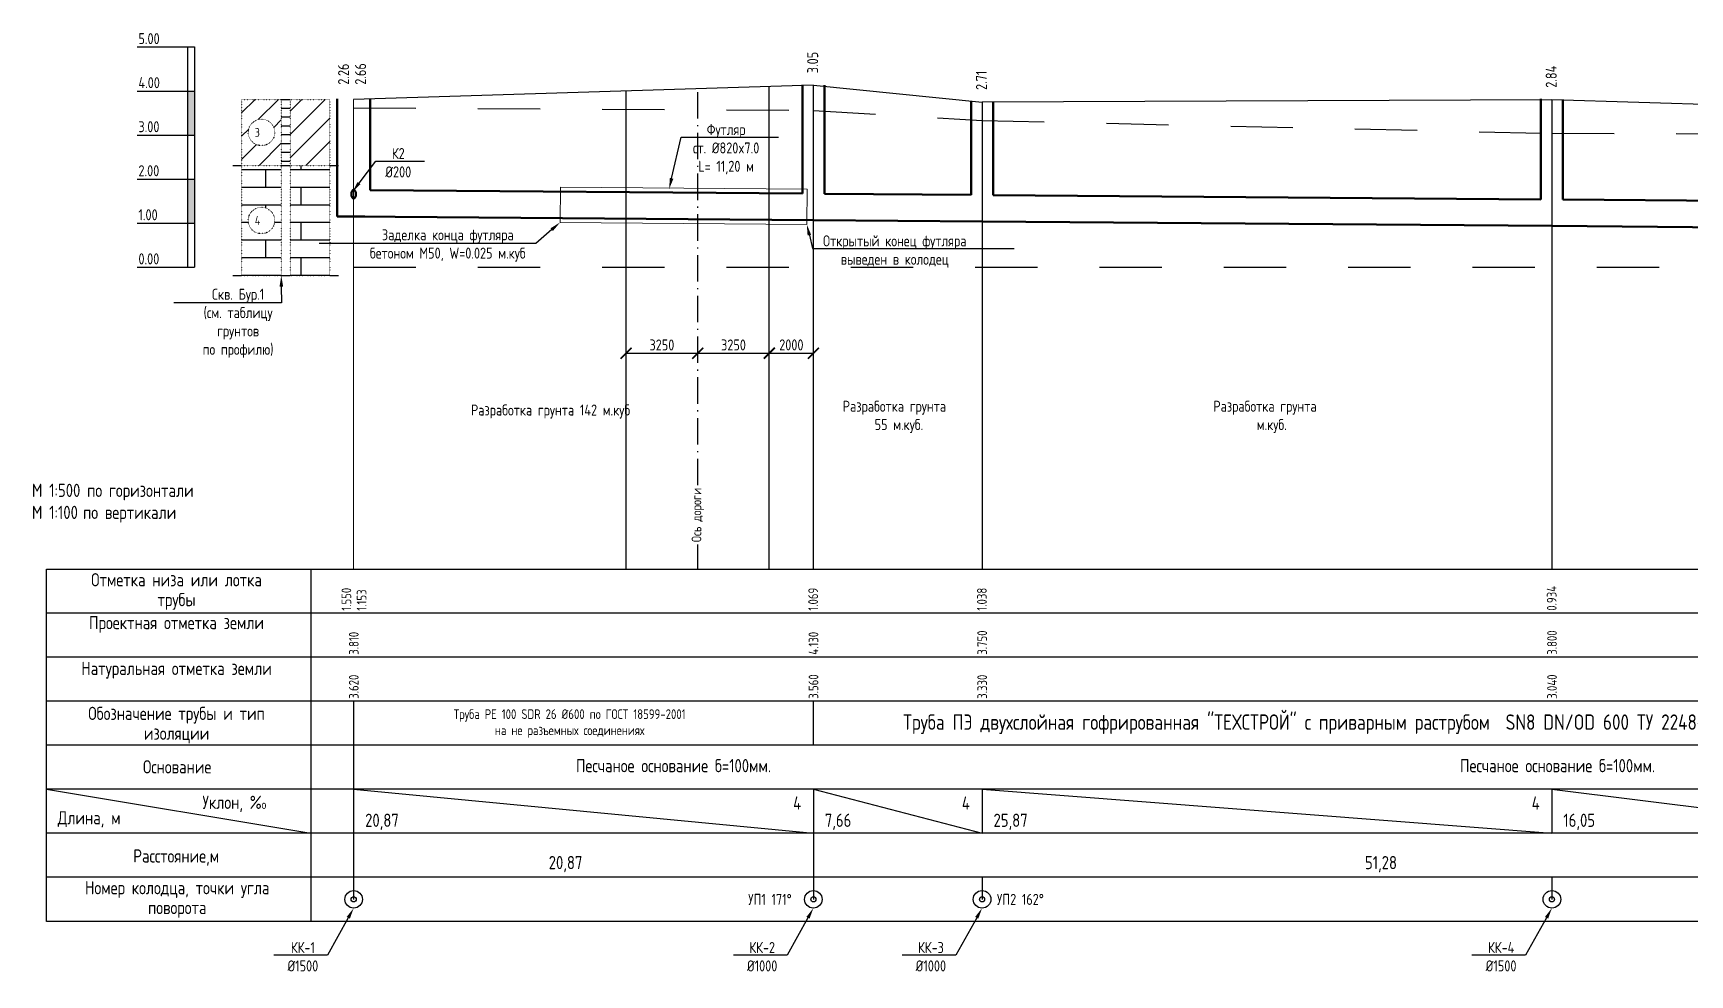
# Model space of a CAD drawing. Header units: millimetres. Extents: x 24859265 to 26550985, y 32092698 to 33532929.
# Drawn here: x 26069149 to 26106757, y 33121910 to 33143292 of the extents above; entities that cross this region are included whole.
import ezdxf
from ezdxf import colors
from ezdxf.entities.mleader import LeaderData, LeaderLine
from ezdxf.math import Vec2, Vec3

# ---------------------------------------------------------------- set-up
doc = ezdxf.new("R2010")
doc.units = ezdxf.units.MM
for name, pattern in [('ACAD_ISO10W100', [18.5, 12, -3, 0.5, -3]), ('L1', [1, 0, 1]), ('L2', [1, 0, 1]), ('Штриховая', [2822.222233, 1411.111116, -1411.111116])]:
    doc.linetypes.add(name, pattern=pattern)
for name, color, linetype in [('Выноски', 7, 'Continuous'), ('Разработка грунта', 8, 'Continuous'), ('Рамка и штамп', 7, 'Continuous')]:
    doc.layers.add(name, color=color, linetype=linetype)
doc.layers.add('Труба профиль', color=7, linetype='Continuous', lineweight=50)
doc.styles.add('GOST 2.304', font='GOST_0.TTF')
doc.styles.get("Standard").update_dxf_attribs({"font": 'arial.ttf'})
doc.dimstyles.new('ISO-25', dxfattribs={"dimtxt": 2.5, "dimasz": 2.5, "dimexe": 1.25, "dimexo": 0.625, "dimtad": 1, "dimtxsty": 'Standard', "dimcen": 2.5, "dimadec": 0, "dimazin": 0, "dimtfac": 1, "dimtmove": 0, "dimatfit": 3, "dimfxl": 1, "dimarcsym": 0})

# ---------------------------------------------------------------- blocks, each defined once
blk = doc.blocks.new('_ArchTick')
at = {"color": 0, "linetype": 'ByBlock', "const_width": 0.15}
blk.add_lwpolyline([(-0.5, -0.5), (0.5, 0.5)], dxfattribs=at)
blk = doc.blocks.new('*D66')
at = {"color": 0, "lineweight": -2, "transparency": 16777216}
for p, q in [((26082610, 33136087), (26082610, 33136150)), ((26082610, 33136025), (26084235, 33136025)), ((26084235, 33136087), (26084235, 33136150))]:
    blk.add_line(p, q, dxfattribs=at)
at = {"color": 0, "lineweight": -2, "transparency": 16777216, "xscale": 250, "yscale": 250, "zscale": 250, "rotation": 180}
blk.add_blockref('_ArchTick', (26082610, 33136025), dxfattribs=at)
at = {"color": 0, "lineweight": -2, "transparency": 16777216, "xscale": 250, "yscale": 250, "zscale": 250}
blk.add_blockref('_ArchTick', (26084235, 33136025), dxfattribs=at)
at = {"color": 0, "transparency": 16777216, "insert": (26083422, 33136212), "char_height": 250, "attachment_point": 5, "style": 'GOST 2.304'}
blk.add_mtext('3250', dxfattribs=at)
blk = doc.blocks.new('*D67')
at = {"color": 0, "lineweight": -2, "transparency": 16777216}
for p, q in [((26084235, 33136087), (26084235, 33136150)), ((26084235, 33136025), (26085860, 33136025)), ((26085860, 33136087), (26085860, 33136150))]:
    blk.add_line(p, q, dxfattribs=at)
at = {"color": 0, "lineweight": -2, "transparency": 16777216, "xscale": 250, "yscale": 250, "zscale": 250, "rotation": 180}
blk.add_blockref('_ArchTick', (26084235, 33136025), dxfattribs=at)
at = {"color": 0, "lineweight": -2, "transparency": 16777216, "xscale": 250, "yscale": 250, "zscale": 250}
blk.add_blockref('_ArchTick', (26085860, 33136025), dxfattribs=at)
at = {"color": 0, "transparency": 16777216, "insert": (26085047, 33136212), "char_height": 250, "attachment_point": 5, "style": 'GOST 2.304'}
blk.add_mtext('3250', dxfattribs=at)
blk = doc.blocks.new('*D68')
at = {"color": 0, "lineweight": -2, "transparency": 16777216}
for p, q in [((26085860, 33136088), (26085860, 33136151)), ((26085860, 33136026), (26086860, 33136026)), ((26086860, 33136088), (26086860, 33136151))]:
    blk.add_line(p, q, dxfattribs=at)
at = {"color": 0, "lineweight": -2, "transparency": 16777216, "xscale": 250, "yscale": 250, "zscale": 250, "rotation": 180}
blk.add_blockref('_ArchTick', (26085860, 33136026), dxfattribs=at)
at = {"color": 0, "lineweight": -2, "transparency": 16777216, "xscale": 250, "yscale": 250, "zscale": 250}
blk.add_blockref('_ArchTick', (26086860, 33136026), dxfattribs=at)
at = {"color": 0, "transparency": 16777216, "insert": (26086360, 33136214), "char_height": 250, "attachment_point": 5, "style": 'GOST 2.304'}
blk.add_mtext('2000', dxfattribs=at)

msp = doc.modelspace()

# ---------------------------------------------------------------- hatches: boundary and pattern name
at = {"linetype": 'Continuous'}
h = msp.add_hatch(dxfattribs=at)
h.set_pattern_fill('SUGL_D', color=256, scale=3000, style=0)
h.set_pattern_definition([(45, (26068882.2, 33141788.03), (-265.165, 265.165), [])])
edge = h.paths.add_edge_path(flags=16)
edge.add_arc((26074332.1816, 33141038.0291), 300, 0, 360)
h.paths.add_polyline_path([(26074982.1816, 33140288.0291), (26075882.1816, 33140288.0291), (26075882.1816, 33141788.0291), (26074982.1816, 33141788.0291)])
h.paths.add_polyline_path([(26073882.1816, 33140288.0291), (26074782.1816, 33140288.0291), (26074782.1816, 33141788.0291), (26073882.1816, 33141788.0291)])
h = msp.add_hatch(dxfattribs=at)
h.set_pattern_fill('IZVEST', color=256, scale=2000, style=0)
h.set_pattern_definition([(0, (26076832.05, 33160196.6), (0, 400), []), (90, (26076832.05, 33160196.6), (-800, 400), [400, -400])])
edge = h.paths.add_edge_path(flags=16)
edge.add_arc((26074332.1816, 33139038.0291), 300, 0, 360)
h.paths.add_polyline_path([(26074982.1816, 33137788.0291), (26075882.1816, 33137788.0291), (26075882.1816, 33140288.0291), (26074982.1816, 33140288.0291)])
h.paths.add_polyline_path([(26073882.1816, 33137788.0291), (26074782.1816, 33137788.0291), (26074782.1816, 33140288.0291), (26073882.1816, 33140288.0291)])
at = {"layer": 'Рамка и штамп'}
h = msp.add_hatch(color=256, dxfattribs=at)
h.paths.add_polyline_path([(26072659.0186, 33142978.0291), (26072814.1233, 33142978.0291)])
h.paths.add_polyline_path([(26072659.0186, 33141972.9895), (26072814.1233, 33141972.9895), (26072814.1233, 33140972.9895), (26072659.0186, 33140972.9895)])
h = msp.add_hatch(color=256, dxfattribs=at)
h.paths.add_polyline_path([(26072659.0186, 33140978.0291), (26072814.1233, 33140978.0291)])
h.paths.add_polyline_path([(26072659.0186, 33139972.9895), (26072814.1233, 33139972.9895), (26072814.1233, 33138972.9895), (26072659.0186, 33138972.9895)])

# ---------------------------------------------------------------- linework, layer by layer
for p, q in [((26086859.681, 33142108.0291), (26076424.681, 33141788.0291)), ((26085859.681, 33131125.0248), (26085859.681, 33142077.3631)), ((26086859.681, 33131125.0248), (26086859.681, 33142108.0291)), ((26086859.681, 33142108.0291), (26090689.681, 33141728.0291)), ((26082609.681, 33131125.0248), (26082609.681, 33141977.6985)), ((26103624.681, 33141778.0291), (26090689.681, 33141728.0291)), ((26090689.681, 33141728.0291), (26090689.681, 33131125.0248)), ((26103624.681, 33141778.0291), (26103624.681, 33131125.0248)), ((26111649.681, 33141538.0291), (26103624.681, 33141778.0291)), ((26084234.681, 33131125.0248), (26084234.681, 33131680.8299)), ((26075452.949, 33131125.0248), (26075452.949, 33123125.0248)), ((26076424.6796, 33126125.0248), (26086859.6699, 33125125.0248)), ((26086859.6699, 33126125.0248), (26090689.6699, 33125125.0248)), ((26090689.6796, 33126125.0248), (26103624.6699, 33125125.0248)), ((26103624.6796, 33126125.0248), (26111649.6699, 33125125.0248))]:
    msp.add_line(p, q)
at = {"linetype": 'ACAD_ISO10W100', "ltscale": 50}
msp.add_line((26084234.681, 33133028.3495), (26084234.681, 33142027.5308), dxfattribs=at)
at = {"color": 0, "linetype": 'L1'}
for p, q in [((26073882.1816, 33141788.0291), (26074782.1816, 33141788.0291)), ((26073882.1816, 33141788.0291), (26073882.1816, 33140888.0291)), ((26073882.1816, 33141788.0291), (26074782.1816, 33141788.0291)), ((26073882.1816, 33141788.0291), (26073882.1816, 33140288.0291)), ((26074782.1816, 33141788.0291), (26074782.1816, 33140288.0291)), ((26074982.1816, 33141788.0291), (26075882.1816, 33141788.0291)), ((26074982.1816, 33141788.0291), (26075882.1816, 33141788.0291)), ((26074982.1816, 33141788.0291), (26074982.1816, 33140288.0291)), ((26075882.1816, 33141788.0291), (26075882.1816, 33140888.0291)), ((26075882.1816, 33141788.0291), (26075882.1816, 33140288.0291)), ((26073882.1816, 33140288.0291), (26074782.1816, 33140288.0291)), ((26074982.1816, 33140288.0291), (26075882.1816, 33140288.0291)), ((26073882.1816, 33137788.0291), (26074782.1816, 33137788.0291)), ((26074982.1816, 33137788.0291), (26075882.1816, 33137788.0291))]:
    msp.add_line(p, q, dxfattribs=at)
at = {"color": 0}
for p, q in [((26074782.1816, 33141788.0291), (26074982.1816, 33141788.0291)), ((26074782.1816, 33141788.0291), (26074982.1816, 33141788.0291)), ((26074782.1816, 33141788.0291), (26074982.1816, 33141788.0291)), ((26074782.1816, 33141788.0291), (26074982.1816, 33141788.0291)), ((26074782.1816, 33141588.0291), (26074982.1816, 33141588.0291)), ((26074782.1816, 33141388.0291), (26074982.1816, 33141388.0291)), ((26074782.1816, 33141188.0291), (26074982.1816, 33141188.0291)), ((26074782.1816, 33140988.0291), (26074982.1816, 33140988.0291)), ((26074782.1816, 33140788.0291), (26074982.1816, 33140788.0291)), ((26074782.1816, 33140588.0291), (26074982.1816, 33140588.0291)), ((26073682.1816, 33140288.0291), (26073882.1816, 33140288.0291)), ((26074782.1816, 33140388.0291), (26074982.1816, 33140388.0291)), ((26074782.1816, 33140288.0291), (26074982.1816, 33140288.0291)), ((26075882.1816, 33140288.0291), (26076082.1816, 33140288.0291)), ((26073682.1816, 33137788.0291), (26073882.1816, 33137788.0291)), ((26074782.1816, 33137788.0291), (26074982.1816, 33137788.0291)), ((26075882.1816, 33137788.0291), (26076082.1816, 33137788.0291))]:
    msp.add_line(p, q, dxfattribs=at)
at = {"color": 0, "linetype": 'L2'}
for p, q in [((26073882.1816, 33140288.0291), (26074782.1816, 33140288.0291)), ((26073882.1816, 33140288.0291), (26073882.1816, 33137788.0291)), ((26074782.1816, 33140288.0291), (26074782.1816, 33137788.0291)), ((26074982.1816, 33140288.0291), (26075882.1816, 33140288.0291)), ((26074982.1816, 33140288.0291), (26074982.1816, 33137788.0291)), ((26075882.1816, 33140288.0291), (26075882.1816, 33137788.0291)), ((26073882.1816, 33137788.0291), (26074782.1816, 33137788.0291)), ((26074982.1816, 33137788.0291), (26075882.1816, 33137788.0291))]:
    msp.add_line(p, q, dxfattribs=at)
at = {"color": 4, "linetype": 'Штриховая'}
msp.add_line((26076424.681, 33137978.0291), (26285187.4693, 33137978.0291), dxfattribs=at)
at = {"ltscale": 100}
for p, q in [((26076424.6989, 33128125.0248), (26076424.6796, 33126125.0248)), ((26086859.681, 33127125.0248), (26086859.681, 33128125.0248))]:
    msp.add_line(p, q, dxfattribs=at)
at = {"color": 8, "linetype": 'Штриховая'}
msp.add_lwpolyline([(26076424.681, 33141598.0291), (26086859.681, 33141538.0291), (26090689.681, 33141308.0291), (26103624.681, 33141018.0291), (26111649.681, 33140998.0291), (26112499.681, 33140998.0291), (26130974.681, 33141288.0291), (26155664.681, 33140558.0291), (26180664.681, 33140958.0291), (26192139.681, 33140958.0291), (26214794.681, 33140088.0291), (26225609.681, 33139878.0291), (26237359.681, 33140698.0291)], dxfattribs=at)
at = {"color": 0, "linetype": 'L1'}
msp.add_circle((26074332.1816, 33141038.0291), 300, dxfattribs=at)
at = {"color": 0, "linetype": 'L2'}
msp.add_circle((26074332.1816, 33139038.0291), 300, dxfattribs=at)
for centre in [(26076424.6781, 33123625.0188), (26086859.6781, 33123625.0188), (26090689.6781, 33123625.0188), (26103624.6781, 33123625.0188)]:
    msp.add_circle(centre, 57.8092)
at = {"layer": 'Рамка и штамп'}
for p, q in [((26071510.071, 33142978.0291), (26072814.1233, 33142978.0291)), ((26072659.0186, 33137978.0291), (26072659.0186, 33142978.0291)), ((26071510.071, 33141978.0291), (26072814.1233, 33141978.0291)), ((26071510.071, 33140978.0291), (26072814.1233, 33140978.0291)), ((26071510.071, 33139978.0291), (26072814.1233, 33139978.0291)), ((26071510.071, 33138978.0291), (26072814.1233, 33138978.0291)), ((26071510.071, 33137978.0291), (26072814.1233, 33137978.0291)), ((26069452.949, 33131125.0248), (26245938.8158, 33131125.0248)), ((26069452.949, 33123125.0248), (26069452.949, 33131125.0248)), ((26245938.8158, 33130125.0248), (26069452.949, 33130125.0248)), ((26245938.8158, 33129125.0248), (26069452.949, 33129125.0248)), ((26245938.8158, 33128125.0248), (26069452.949, 33128125.0248)), ((26245938.8158, 33127125.0248), (26069452.949, 33127125.0248)), ((26245938.8158, 33126125.0248), (26069452.949, 33126125.0248)), ((26069452.949, 33126125.0248), (26075452.949, 33125125.0248)), ((26076424.6796, 33126125.0248), (26076424.6554, 33123625.0188)), ((26086859.6796, 33126125.0248), (26086859.6554, 33123625.0188)), ((26090689.6796, 33126125.0248), (26090689.6699, 33125125.0248)), ((26103624.6796, 33126125.0248), (26103624.6699, 33125125.0248)), ((26245938.8158, 33125125.0248), (26069452.949, 33125125.0248)), ((26245938.8158, 33124125.0248), (26069452.949, 33124125.0248)), ((26090689.6603, 33124125.0248), (26090689.6554, 33123625.0188)), ((26103624.6603, 33124125.0248), (26103624.6554, 33123625.0188)), ((26245938.8158, 33123125.0248), (26069452.949, 33123125.0248))]:
    msp.add_line(p, q, dxfattribs=at)
at = {"layer": 'Рамка и штамп', "lineweight": 5}
msp.add_line((26076424.681, 33141788.0291), (26076424.681, 33131125.0248), dxfattribs=at)
at = {"layer": 'Рамка и штамп', "lineweight": 25}
msp.add_line((26075452.949, 33131125.0248), (26075452.949, 33123125.0248), dxfattribs=at)
at = {"layer": 'Рамка и штамп'}
msp.add_lwpolyline([(26072814.1233, 33142978.0291), (26072814.1233, 33137978.0291)], dxfattribs=at)
at = {"layer": 'Рамка и штамп', "lineweight": 30}
for centre in [(26076424.6844, 33123625.0207), (26076424.6844, 33123625.0207), (26076424.6844, 33123625.0207), (26086859.6844, 33123625.0207), (26086859.6844, 33123625.0207), (26086859.6844, 33123625.0207), (26090689.6844, 33123625.0207), (26090689.6844, 33123625.0207), (26090689.6844, 33123625.0207), (26103624.6844, 33123625.0207), (26103624.6844, 33123625.0207), (26103624.6844, 33123625.0207)]:
    msp.add_circle(centre, 200, dxfattribs=at)
at = {"layer": 'Труба профиль'}
for p, q in [((26086609.681, 33139649.9981), (26086609.681, 33142119.3036)), ((26087109.681, 33142108.0291), (26087109.681, 33139646.0201)), ((26076049.681, 33139131.0291), (26076049.681, 33141799.3036)), ((26076799.681, 33139728.0457), (26076799.681, 33141799.3036)), ((26090439.681, 33139619.5269), (26090439.681, 33141739.3036)), ((26090939.681, 33141728.0291), (26090939.681, 33139615.5489)), ((26103374.681, 33139516.6171), (26103374.681, 33141799.3036)), ((26103874.681, 33141788.0291), (26103874.681, 33139512.6391)), ((26076799.681, 33139728.0457), (26086609.681, 33139649.9981)), ((26087109.681, 33139646.0201), (26090439.681, 33139619.5269)), ((26090939.681, 33139615.5489), (26103374.681, 33139516.6171)), ((26103874.681, 33139512.6391), (26111399.681, 33139452.7708)), ((26076674.681, 33139131.0291), (26076049.681, 33139131.0291)), ((26076424.681, 33139131.0291), (26086859.681, 33139048.0091)), ((26086859.681, 33139048.0091), (26090689.681, 33139017.5379)), ((26090689.681, 33139017.5379), (26103624.681, 33138914.6281)), ((26103624.681, 33138914.6281), (26111649.681, 33138850.7818))]:
    msp.add_line(p, q, dxfattribs=at)
at = {"layer": 'Труба профиль', "color": 6, "lineweight": 20}
for p, q in [((26081116.1856, 33139793.7039), (26081109.8212, 33138993.7545)), ((26086716.0083, 33139749.1522), (26081116.1856, 33139793.7039)), ((26086716.0083, 33139749.1522), (26086709.644, 33138949.2028)), ((26086710.4396, 33138949.1965), (26081109.8212, 33138993.7545))]:
    msp.add_line(p, q, dxfattribs=at)
at = {"layer": 'Труба профиль'}
msp.add_ellipse((26076424.681, 33139635.0879), major_axis=(0, 100), ratio=0.5, dxfattribs=at)

# ---------------------------------------------------------------- texts
at = {"linetype": 'ByBlock', "lineweight": 40, "ltscale": 400, "style": 'GOST 2.304'}
for s, p in [('3.05', (26086969.3906, 33142381.6411)), ('2.26', (26076320.3766, 33142120.3253)), ('2.66', (26076706.2066, 33142120.3253)), ('2.71', (26090799.3906, 33142001.6411)), ('2.84', (26103734.3906, 33142051.6411))]:
    msp.add_text(s, height=250, rotation=90, dxfattribs=at).set_placement(p)
at = {"style": 'GOST 2.304'}
for s, p in [('3', (26074182.1816, 33140938.0291)), ('4', (26074182.1816, 33138938.0291))]:
    msp.add_text(s, height=200, dxfattribs=at).set_placement(p)
at = {"layer": 'Разработка грунта', "linetype": 'ByBlock', "lineweight": 40, "ltscale": 400, "style": 'GOST 2.304'}
msp.add_text('Разработка грунта 142 м.куб', height=250, dxfattribs=at).set_placement((26079086.2019, 33134609.7845))
at = {"layer": 'Разработка грунта', "linetype": 'ByBlock', "lineweight": 40, "ltscale": 400, "char_height": 250, "attachment_point": 1, "style": 'GOST 2.304'}
for s, insert in [('\\pi104.74;Разработка грунта \\P\\pi828.31;55 м.куб.', (26087422.3407, 33134945.7094)), ('\\pi104.74;Разработка грунта \\P\\pi962.24; м.куб.', (26095834.2794, 33134945.7094))]:
    msp.add_mtext_dynamic_manual_height_columns(s, width=2701.264832, gutter_width=2500, heights=[0], dxfattribs=dict(at, insert=insert))
at = {"layer": 'Рамка и штамп', "style": 'GOST 2.304'}
for s, p in [('5.00', (26071538.9874, 33143042.342)), ('4.00', (26071538.9874, 33142042.342)), ('3.00', (26071538.9874, 33141042.342)), ('2.00', (26071538.9874, 33140042.342)), ('1.00', (26071538.9874, 33139042.342)), ('0.00', (26071538.9874, 33138042.342))]:
    msp.add_text(s, height=250, dxfattribs=at).set_placement(p)
at = {"layer": 'Рамка и штамп', "linetype": 'ACAD_ISO10W100', "style": 'GOST 2.304'}
for s, p in [('Ось дороги', (26084316.2878, 33131735.8785)), ('0.934', (26103730.1724, 33130178.2195)), ('1.550', (26076369.4187, 33130178.2195)), ('1.153', (26076715.2187, 33130178.2195)), ('1.069', (26086965.1724, 33130178.2195)), ('1.038', (26090795.1724, 33130178.2195)), ('3.810', (26076537.2057, 33129178.2195)), ('4.130', (26086972.2057, 33129178.2195)), ('3.750', (26090802.2057, 33129178.2195)), ('3.800', (26103737.2057, 33129178.2195)), ('3.620', (26076537.2057, 33128178.2195)), ('3.560', (26086972.2057, 33128178.2195)), ('3.330', (26090802.2057, 33128178.2195)), ('3.040', (26103737.2057, 33128178.2195))]:
    msp.add_text(s, height=220, rotation=90, dxfattribs=at).set_placement(p)
for s, height, p in [('4', 300, (26086401.5158, 33125661.6561)), ('4', 300, (26090231.5158, 33125661.6561)), ('4', 300, (26103166.5158, 33125661.6561)), ('20,87', 300, (26076684.6755, 33125269.9956)), ('7,66', 300, (26087119.6755, 33125269.9454)), ('25,87', 300, (26090949.6755, 33125269.9454)), ('16,05', 300, (26103884.6755, 33125269.9454)), ('20,87', 300, (26080852.3542, 33124309.3991)), ('51,28', 300, (26099381.6475, 33124309.3991)), ('УП1 171°', 250, (26085379.8301, 33123498.634)), ('УП2 162°', 250, (26091026.2603, 33123498.634))]:
    msp.add_text(s, height=height, dxfattribs=at).set_placement(p)
at = {"layer": 'Рамка и штамп', "char_height": 300, "style": 'GOST 2.304'}
for s, insert, width, attachment_point in [('М 1:500 по горизонтали\\PМ 1:100{\\fArial|b0|i0|c238|p34; }по вертикали', (26069121.6543, 33133060.8529), 4759.555889, 1), ('Основание', (26072418.6138, 33126783.3178), 4299.477006, 2), ('Уклон, %{\\H0.6667x;о}', (26073715.6378, 33125977.4817), 2099.094524, 2), ('Длина, м', (26070419.6827, 33125627.2318), 1877.883553, 2), ('Расстояние,м', (26072396.1634, 33124759.6183), 4299.477006, 2)]:
    msp.add_mtext(s, dxfattribs=dict(at, insert=insert, width=width, attachment_point=attachment_point))
at = {"layer": 'Рамка и штамп', "char_height": 300, "width": 4299.477006, "attachment_point": 2, "line_spacing_factor": 0.9, "style": 'GOST 2.304'}
for s, insert in [('Отметка низа или лотка трубы', (26072404.2359, 33131030.6176)), ('Проектная отметка земли', (26072404.2359, 33130058.5949)), ('Натуральная отметка земли', (26072404.2359, 33129018.5221)), ('Обозначение трубы и тип изоляции', (26072404.2359, 33127996.8554)), ('Номер колодца, точки угла поворота', (26072419.7785, 33124038.5278))]:
    msp.add_mtext(s, dxfattribs=dict(at, insert=insert))
at = {"layer": 'Рамка и штамп', "linetype": 'ACAD_ISO10W100', "style": 'GOST 2.304'}
for s, insert, char_height, width, attachment_point in [('{\\C0;Труба PE 100 SDR 26 %%C600 по ГОСТ 18599-2001\\Pна не разъемных соединениях}', (26081327.1361, 33127616.866), 220, 28923.252891, 5), ('Труба ПЭ двухслойная гофрированная "ТЕХСТРОЙ" с приварным раструбом  SN8 DN/OD 600 ТУ 2248-011-54432486-2013', (26099619.8798, 33127601.8043), 350, 37965.62979, 5), ('Песчаное основание б=100мм.', (26083685.0034, 33126810.2615), 300, 6494.082854, 2), ('Песчаное основание б=100мм.', (26103753.7417, 33126810.2615), 300, 6494.082854, 2)]:
    msp.add_mtext(s, dxfattribs=dict(at, insert=insert, char_height=char_height, width=width, attachment_point=attachment_point))

# ---------------------------------------------------------------- dimensions: what is measured, and where the dimension line sits
for base, p1, p2, picture, middle in [((26084234.681, 33136024.5902), (26082609.681, 33136024.5902), (26084234.681, 33136024.5902), '*D66', (26083422.181, 33136212.2689)), ((26085859.681, 33136024.5902), (26084234.681, 33136024.5902), (26085859.681, 33136024.5902), '*D67', (26085047.181, 33136212.2689)), ((26086859.681, 33136025.8402), (26085859.681, 33136025.8402), (26086859.681, 33136025.8402), '*D68', (26086359.681, 33136213.5189))]:
    dim = msp.add_linear_dim(base=base, p1=p1, p2=p2, dimstyle='ISO-25', override={"dimscale": 100, "dimdec": 0, "dimlfac": 2, "dimtxsty": 'GOST 2.304', "dimblk1": 'ArchTick', "dimblk2": 'ArchTick', "dimsah": 1})
    dim.commit()
    dim.dimension.update_dxf_attribs({"geometry": picture, "text_midpoint": middle})

# ---------------------------------------------------------------- leaders
at = {"layer": 'Выноски', "color": 0, "lineweight": -2}
ml = msp.add_multileader_mtext('Standard', dxfattribs=at)
ml.set_content('{\\C0;Футляр\\Pст. %%C820x7.0\\PL= 11,20 м}', color=5, style='GOST 2.304')
ml.set_leader_properties(lineweight=-3)
ml.build(insert=Vec2(0, 0))
ml.multileader.update_dxf_attribs({"text_left_attachment_type": 6, "text_right_attachment_type": 6, "dogleg_length": 1, "arrow_head_size": 250, "scale": 100})
ctx = ml.context
ctx.base_point, ctx.scale, ctx.char_height, ctx.arrow_head_size, ctx.landing_gap_size, ctx.plane_origin = Vec3(26083880.3725, 33140927.298), 100, 250, 250, 180, Vec3(26041516.9304, 33120658.1007)
ctx.left_attachment, ctx.right_attachment, ctx.text_align_type = 6, 6, 1
notes = []
notes.append((ctx, [(0, (1, 1, 0), (26083860.403, 33140927.298), (1, 0), 19.9696, [(1, [(26083585.7194, 33139751.7111)], 0, [])])]))
ctx.mtext.insert, ctx.mtext.alignment, ctx.mtext.flow_direction = Vec3(26084879.7078, 33141227.298), 2, 5
ml = msp.add_multileader_mtext('Standard', dxfattribs=at)
ml.set_content('{\\C0;К2\\P%%C200 }', color=5, style='GOST 2.304')
ml.set_leader_properties(lineweight=-3)
ml.build(insert=Vec2(0, 0))
ml.multileader.update_dxf_attribs({"text_left_attachment_type": 6, "text_right_attachment_type": 6, "dogleg_length": 1, "arrow_head_size": 250, "scale": 100})
ctx = ml.context
ctx.base_point, ctx.scale, ctx.char_height, ctx.arrow_head_size, ctx.landing_gap_size, ctx.plane_origin = Vec3(26076944.5939, 33140383.0893), 100, 250, 250, 180, Vec3(26039641.7047, 33121739.5092)
ctx.left_attachment, ctx.right_attachment, ctx.text_align_type = 6, 6, 1
notes.append((ctx, [(0, (1, 1, 0), (26076924.6243, 33140383.0893), (1, 0), 19.9696, [(1, [(26076395.1552, 33139687.8598)], 0, [])])]))
ctx.mtext.insert, ctx.mtext.alignment, ctx.mtext.flow_direction = Vec3(26077437.4066, 33140683.0893), 2, 5
ml = msp.add_multileader_mtext('Standard', dxfattribs=at)
ml.set_content('{\\C0;Заделка конца футляра\\Pбетоном М50, W=0.025 м.куб}', color=5, style='GOST 2.304')
ml.set_leader_properties(lineweight=-3)
ml.build(insert=Vec2(0, 0))
ml.multileader.update_dxf_attribs({"text_left_attachment_type": 6, "text_right_attachment_type": 6, "dogleg_length": 1, "arrow_head_size": 250, "scale": 100})
ctx = ml.context
ctx.base_point, ctx.scale, ctx.char_height, ctx.arrow_head_size, ctx.landing_gap_size, ctx.plane_origin = Vec3(26076583.7843, 33138517.9085), 100, 250, 250, 180, Vec3(26039041.0323, 33119900.1441)
ctx.left_attachment, ctx.right_attachment, ctx.text_align_type = 6, 6, 1
notes.append((ctx, [(1, (1, 1, 0), (26080558.107, 33138517.9085), (-1, 0), 19.9696, [(1, [(26081109.8212, 33138993.7545)], 0, [])])]))
ctx.mtext.insert, ctx.mtext.alignment, ctx.mtext.flow_direction = Vec3(26078560.9609, 33138839.2094), 2, 5
ml = msp.add_multileader_mtext('Standard', dxfattribs=at)
ml.set_content('{\\C0;Открытый конец футляра\\Pвыведен в колодец}', color=5, style='GOST 2.304')
ml.set_leader_properties(lineweight=-3)
ml.build(insert=Vec2(0, 0))
ml.multileader.update_dxf_attribs({"text_left_attachment_type": 6, "text_right_attachment_type": 6, "dogleg_length": 1, "arrow_head_size": 250, "scale": 100})
ctx = ml.context
ctx.base_point, ctx.scale, ctx.char_height, ctx.arrow_head_size, ctx.landing_gap_size, ctx.plane_origin = Vec3(26086862.3759, 33138400.5774), 100, 250, 250, 180, Vec3(26048930.2378, 33120231.1238)
ctx.left_attachment, ctx.right_attachment, ctx.text_align_type = 6, 6, 1
notes.append((ctx, [(0, (1, 1, 0), (26086842.4063, 33138400.5774), (1, 0), 19.9696, [(1, [(26086710.4396, 33138949.1965)], 0, [])])]))
ctx.mtext.insert, ctx.mtext.alignment, ctx.mtext.flow_direction = Vec3(26088708.0299, 33138700.5774), 2, 5
ml = msp.add_multileader_mtext('Standard', dxfattribs=at)
ml.set_content('{\\C0;Скв. Бур.1\\P(см. таблицу\\Pгрунтов \\Pпо профилю)}', color=5, style='GOST 2.304')
ml.set_leader_properties(lineweight=-3)
ml.build(insert=Vec2(0, 0))
ml.multileader.update_dxf_attribs({"text_left_attachment_type": 6, "text_right_attachment_type": 6, "dogleg_length": 1, "arrow_head_size": 250, "scale": 100})
ctx = ml.context
ctx.base_point, ctx.scale, ctx.char_height, ctx.arrow_head_size, ctx.landing_gap_size, ctx.plane_origin = Vec3(26072837.8364, 33137166.581), 100, 250, 250, 180, Vec3(26033265.6339, 33118785.9414)
ctx.left_attachment, ctx.right_attachment, ctx.text_align_type = 6, 6, 1
notes.append((ctx, [(1, (1, 1, 0), (26074783.2098, 33137166.581), (-1, 0), 19.9696, [(1, [(26074782.1816, 33137788.0291)], 0, [])])]))
ctx.mtext.insert, ctx.mtext.alignment, ctx.mtext.flow_direction = Vec3(26073800.5383, 33137488.0606), 2, 5
ml = msp.add_multileader_mtext('Standard', dxfattribs=at)
ml.set_content('{\\C0;КК-1\\P%%C1500}', color=5, style='GOST 2.304')
ml.set_leader_properties(lineweight=-3)
ml.build(insert=Vec2(0, 0))
ml.multileader.update_dxf_attribs({"text_left_attachment_type": 6, "text_right_attachment_type": 6, "dogleg_length": 1, "arrow_head_size": 250, "scale": 100})
ctx = ml.context
ctx.base_point, ctx.scale, ctx.char_height, ctx.arrow_head_size, ctx.landing_gap_size, ctx.plane_origin = Vec3(26074734.1889, 33122355.6141), 100, 250, 250, 180, Vec3(26034355.8954, 33104331.4103)
ctx.left_attachment, ctx.right_attachment, ctx.text_align_type = 6, 6, 1
notes.append((ctx, [(1, (1, 1, 0), (26075829.1335, 33122355.6141), (-1, 0), 19.9696, [(1, [(26076424.6844, 33123425.0207)], 0, [])])]))
ctx.mtext.insert, ctx.mtext.alignment, ctx.mtext.flow_direction = Vec3(26075271.6764, 33122655.6141), 2, 5
ml = msp.add_multileader_mtext('Standard', dxfattribs=at)
ml.set_content('{\\C0;КК-2\\P%%C1000}', color=5, style='GOST 2.304')
ml.set_leader_properties(lineweight=-3)
ml.build(insert=Vec2(0, 0))
ml.multileader.update_dxf_attribs({"text_left_attachment_type": 6, "text_right_attachment_type": 6, "dogleg_length": 1, "arrow_head_size": 250, "scale": 100})
ctx = ml.context
ctx.base_point, ctx.scale, ctx.char_height, ctx.arrow_head_size, ctx.landing_gap_size, ctx.plane_origin = Vec3(26085151.319, 33122355.6141), 100, 250, 250, 180, Vec3(26044790.8954, 33104331.4103)
ctx.left_attachment, ctx.right_attachment, ctx.text_align_type = 6, 6, 1
notes.append((ctx, [(1, (1, 1, 0), (26086264.1335, 33122355.6141), (-1, 0), 19.9696, [(1, [(26086859.6844, 33123425.0207)], 0, [])])]))
ctx.mtext.insert, ctx.mtext.alignment, ctx.mtext.flow_direction = Vec3(26085697.7415, 33122655.6141), 2, 5
ml = msp.add_multileader_mtext('Standard', dxfattribs=at)
ml.set_content('{\\C0;КК-3\\P%%C1000}', color=5, style='GOST 2.304')
ml.set_leader_properties(lineweight=-3)
ml.build(insert=Vec2(0, 0))
ml.multileader.update_dxf_attribs({"text_left_attachment_type": 6, "text_right_attachment_type": 6, "dogleg_length": 1, "arrow_head_size": 250, "scale": 100})
ctx = ml.context
ctx.base_point, ctx.scale, ctx.char_height, ctx.arrow_head_size, ctx.landing_gap_size, ctx.plane_origin = Vec3(26088981.319, 33122355.6141), 100, 250, 250, 180, Vec3(26048620.8954, 33104331.4103)
ctx.left_attachment, ctx.right_attachment, ctx.text_align_type = 6, 6, 1
notes.append((ctx, [(1, (1, 1, 0), (26090094.1335, 33122355.6141), (-1, 0), 19.9696, [(1, [(26090689.6844, 33123425.0207)], 0, [])])]))
ctx.mtext.insert, ctx.mtext.alignment, ctx.mtext.flow_direction = Vec3(26089527.7415, 33122655.6141), 2, 5
ml = msp.add_multileader_mtext('Standard', dxfattribs=at)
ml.set_content('{\\C0;КК-4\\P%%C1500}', color=5, style='GOST 2.304')
ml.set_leader_properties(lineweight=-3)
ml.build(insert=Vec2(0, 0))
ml.multileader.update_dxf_attribs({"text_left_attachment_type": 6, "text_right_attachment_type": 6, "dogleg_length": 1, "arrow_head_size": 250, "scale": 100})
ctx = ml.context
ctx.base_point, ctx.scale, ctx.char_height, ctx.arrow_head_size, ctx.landing_gap_size, ctx.plane_origin = Vec3(26101934.1889, 33122355.6141), 100, 250, 250, 180, Vec3(26061555.8954, 33104331.4103)
ctx.left_attachment, ctx.right_attachment, ctx.text_align_type = 6, 6, 1
notes.append((ctx, [(1, (1, 1, 0), (26103029.1335, 33122355.6141), (-1, 0), 19.9696, [(1, [(26103624.6844, 33123425.0207)], 0, [])])]))
ctx.mtext.insert, ctx.mtext.alignment, ctx.mtext.flow_direction = Vec3(26102471.6764, 33122655.6141), 2, 5
for ctx, leaders in notes:
    for number, flags, end, landing, length, lines in leaders:
        leader = LeaderData()
        leader.index, (leader.has_last_leader_line, leader.has_dogleg_vector, leader.attachment_direction) = number, flags
        leader.last_leader_point, leader.dogleg_vector, leader.dogleg_length = Vec3(end), Vec3(landing), length
        for number, points, colour, breaks in lines:
            line = LeaderLine()
            line.index, line.vertices, line.color, line.breaks = number, Vec3.list(points), colors.encode_raw_color(colour), breaks
            leader.lines.append(line)
        ctx.leaders.append(leader)

doc.saveas('drawing.dxf')
